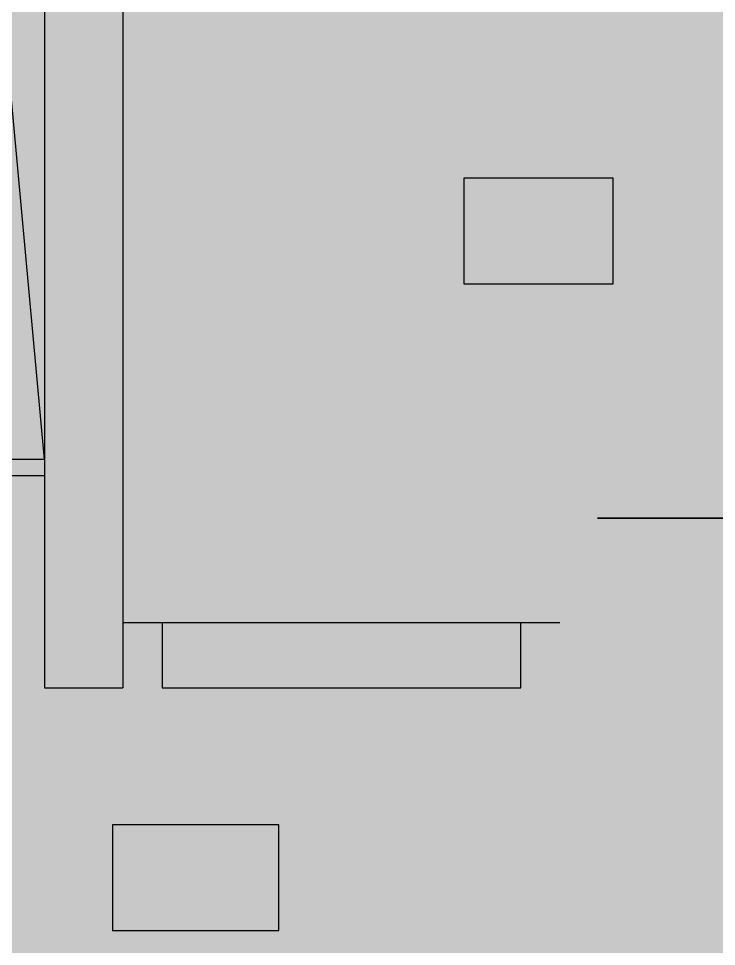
# Model space of a CAD drawing. Header units: inches. Extents: x 143994 to 247866, y 243815 to 272761.
# Drawn here: x 174376 to 176515, y 254934 to 257777 of the extents above; entities that cross this region are included whole.
import ezdxf

# ---------------------------------------------------------------- set-up
doc = ezdxf.new("R2010")
doc.units = ezdxf.units.IN
doc.header["$LTSCALE"] = 1000
doc.header["$MEASUREMENT"] = 0
doc.linetypes.add('HIDDEN', pattern=[0.375, 0.25, -0.125])
doc.layers.get('DEFPOINTS').update_dxf_attribs({"color": 62})
for name, color, linetype in [('0-建筑1F', 127, 'Continuous'), ('0-建筑2F', 127, 'Continuous'), ('A-stair', 1, 'Continuous'), ('I-finish', 8, 'Continuous'), ('PUB_TEXT', 7, 'Continuous')]:
    doc.layers.add(name, color=color, linetype=linetype)
doc.layers.add('A-Wall', color=254, linetype='Continuous', lineweight=35)

# ---------------------------------------------------------------- blocks, each defined once
blk = doc.blocks.new('144')
at = {"layer": 'PUB_TEXT', "color": 127}
for p, q in [((657160.4, -382897.9), (656702.1, -382897.9)), ((656702.1, -382897.9), (656702.1, -383221.7)), ((657160.4, -383221.7), (657160.4, -382897.9)), ((656702.1, -383221.7), (657160.4, -383221.7))]:
    blk.add_line(p, q, dxfattribs=at)
blk = doc.blocks.new('1442323')
at = {"layer": 'A-stair', "color": 127, "linetype": 'HIDDEN', "ltscale": 15}
for p, q in [((697796.9, -384319.5), (697796.9, -384519.5)), ((698896.9, -384519.5), (698896.9, -384319.5)), ((697796.9, -384519.5), (698896.9, -384519.5))]:
    blk.add_line(p, q, dxfattribs=at)
at = {"layer": 'A-Wall', "color": 127}
blk.add_line((699131.9, -383999.3), (700036.9, -383999.3), dxfattribs=at)
at = {"layer": 'I-finish', "color": 127}
for p, q in [((697436.9, -383819.3), (696994.3, -379018.8)), ((697436.9, -379348.5), (697436.9, -384519.5)), ((697676.9, -379589.3), (697676.9, -384519.5)), ((697436.9, -383819.3), (696391.9, -383819.3)), ((697436.9, -383869.3), (696391.9, -383869.3)), ((699016.9, -384319.5), (697676.9, -384319.5)), ((697436.9, -384519.5), (697676.9, -384519.5))]:
    blk.add_line(p, q, dxfattribs=at)
at = {"layer": 'PUB_TEXT', "color": 127}
for p, q in [((698155.1, -384939.2), (697644.9, -384939.2)), ((697644.9, -384939.2), (697644.9, -385263)), ((698155.1, -385263), (698155.1, -384939.2)), ((697644.9, -385263), (698155.1, -385263))]:
    blk.add_line(p, q, dxfattribs=at)

msp = doc.modelspace()

# ---------------------------------------------------------------- hatches: boundary and pattern name
at = {"layer": 'DEFPOINTS'}
h = msp.add_hatch(dxfattribs=at)
h.set_pattern_fill('ANSI31', color=250)
h.set_pattern_definition([(45, (-65482.5842, -4e-05), (-1.122532015, 1.122532015), [])])
h.paths.add_polyline_path([(182383.45, 243814.78), (157803.44, 243814.78), (157803.44, 270814.78), (182383.45, 270814.78)])

# ---------------------------------------------------------------- block references
at = {"layer": '0-建筑1F'}
msp.add_blockref('144', (-480961.31, 640186.38), dxfattribs=at)
at = {"layer": '0-建筑2F'}
msp.add_blockref('1442323', (-522981.31, 640245.41), dxfattribs=at)

doc.saveas('drawing.dxf')
